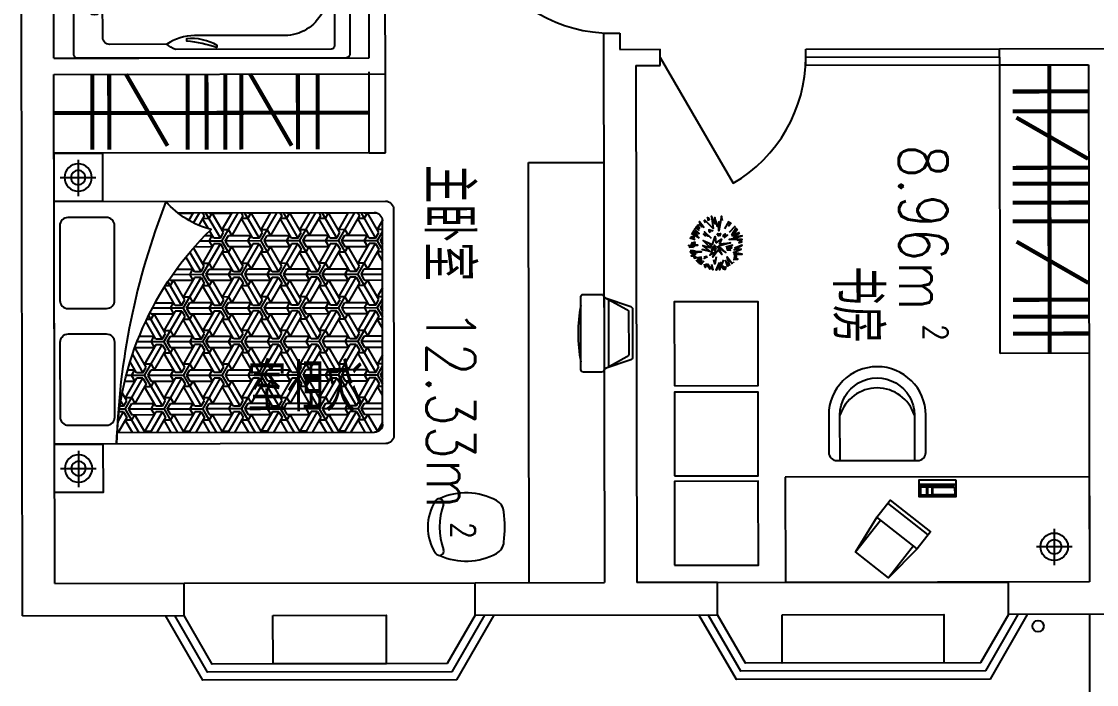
# Model space of a CAD drawing. Header units: millimetres. Extents: x 950 to 32641, y 607 to 32298.
# Drawn here: x 981 to 7630, y 7003 to 11106 of the extents above; entities that cross this region are included whole.
import ezdxf
from ezdxf.enums import TextEntityAlignment as Align

# ---------------------------------------------------------------- set-up
doc = ezdxf.new("R2010")
doc.units = ezdxf.units.MM
for name, color, linetype in [('3', 7, 'Continuous'), ('4', 7, 'Continuous'), ('B', 33, 'Continuous'), ('DIM', 3, 'Continuous'), ('FURN', 1, 'Continuous'), ('PD', 40, 'Continuous'), ('PJ', 8, 'Continuous'), ('PUB_TEXT', 7, 'Continuous'), ('PUB_WINDW', 7, 'Continuous'), ('WALL', 255, 'Continuous'), ('WENZI', 41, 'Continuous'), ('WINDOW', 2, 'Continuous')]:
    doc.layers.add(name, color=color, linetype=linetype)
doc.styles.add('_HZTXT0', font='txt.shx', dxfattribs={"width": 0.7, "bigfont": 'hztxt.shx'})
doc.styles.add('DIM_FONT', font='SIMPLEX', dxfattribs={"width": 0.8})
doc.styles.add('SIMPLEX', font='SIMPLEX.SHX')
doc.styles.get("Standard").update_dxf_attribs({"font": 'arial.ttf'})

# ---------------------------------------------------------------- blocks, each defined once
blk = doc.blocks.new('_DBLK')
blk.add_line((-0.5, 0), (0, -0.866))
blk.add_arc((-0.5, 0), 1, 300, 0)
at = {"style": 'SIMPLEX', "flags": 9}
blk.add_attdef('A', text='', height=1, dxfattribs=at).set_placement((0, 1.5), align=Align.MIDDLE)
blk = doc.blocks.new('_E8YBF')
at = {"layer": 'PJ'}
for p, q in [((87.7, 260.7), (87.7, 380.1)), ((129.6, 260.7), (129.6, 380.1)), ((222, 340.2), (129.6, 350.8)), ((222.6, 345.1), (130.2, 355.7)), ((285.1, 380.7), (285.1, 268)), ((222, 300.6), (129.6, 290)), ((222.6, 295.6), (130.2, 285.1)), ((337.5, 322), (236.1, 322))]:
    blk.add_line(p, q, dxfattribs=at)
for points in [[(18, 658.8), (1425.9, 658.8, -0.414214), (1444, 640.8), (1444, 0, -0.414214), (1425.9, -18.1), (18, -18.1, -0.414214), (0, 0), (0, 640.8, -0.414214)], [(750.6, 603.2), (751.1, 593.7, -0.162374), (590.6, 557.9), (590.1, 568.5, 0.062737)], [(750.6, 37.6), (751.1, 47.1, 0.162374), (590.6, 82.9), (590.1, 72.2, -0.062737)]]:
    blk.add_lwpolyline(points, format="xyb", close=True, dxfattribs=at)
for points in [[(151.2, 353.3), (151.2, 550.5, -0.414214), (187.3, 586.6), (487.4, 586.6, 0.151369), (632.1, 541.5)], [(487.4, 586.6, -0.082476), (532, 613.7), (1346.6, 613.7, -0.414214), (1364.6, 595.6), (1364.6, 45.1, -0.414214), (1346.6, 27.1), (532, 27.1, -0.082476), (487.4, 54.1)], [(632.1, 541.5), (1089.1, 541.5, -1.063902), (1089.1, 99.3), (632.1, 99.3, 0.151369), (487.4, 54.1), (187.3, 54.1, -0.414214), (151.2, 90.2), (151.2, 287.5, -0.434788)]]:
    blk.add_lwpolyline(points, format="xyb", dxfattribs=at)
for centre, radius in [((108.6, 401.9), 30.3), ((108.6, 401.9), 23.5), ((285.1, 322), 29.8), ((108.6, 238.9), 30.3), ((108.6, 238.9), 23.5)]:
    blk.add_circle(centre, radius, dxfattribs=at)
for radius in [24.8, 19.9]:
    blk.add_arc((222, 320.4), radius, 270, 90, dxfattribs=at)
at = {"style": 'DIM_FONT', "width": 0.8, "flags": 9}
for tag in ['YSIZE', 'XSIZE']:
    blk.add_attdef(tag, (0, 0), '', height=0.5, dxfattribs=at)
blk = doc.blocks.new('_E2LWI')
at = {"layer": '3', "xscale": 1.10783, "yscale": 1.10783, "zscale": 1.10783}
blk.add_blockref('_E8YBF', (-1579.7, 20), dxfattribs=at)
at = {"style": 'DIM_FONT', "width": 0.8, "flags": 9}
for tag in ['YSIZE', 'XSIZE']:
    blk.add_attdef(tag, (0, 0), '', height=0.5, dxfattribs=at)
blk = doc.blocks.new('_E1HOJ')
at = {"layer": 'DIM', "xscale": 1.06667, "yscale": 1.06667, "zscale": 1.06667}
blk.add_blockref('_E2LWI', (1663.7, -799.9), dxfattribs=at)
at = {"style": 'DIM_FONT', "width": 0.8, "flags": 9}
for tag in ['YSIZE', 'XSIZE']:
    blk.add_attdef(tag, (0, 0), '', height=0.5, dxfattribs=at)
blk = doc.blocks.new('LAP')
at = {"layer": 'FURN'}
for p, q in [((149, 41), (149, 266)), ((38, 151), (258, 151))]:
    blk.add_line(p, q, dxfattribs=at)
blk.add_lwpolyline([(0, 300), (0, 0), (300, 0), (300, 300)], close=True, dxfattribs=at)
for radius in [85, 45]:
    blk.add_circle((149, 151), radius, dxfattribs=at)
blk = doc.blocks.new('D1')
at = {"layer": 'FURN'}
for p, q in [((387.5, 1430), (1980, 1430)), ((448, 1336.4), (394, 1430)), ((482, 1430), (438, 1353.7)), ((438, 1284.5), (522, 1430)), ((562, 1430), (498, 1319.1)), ((628, 1301.8), (558, 1423)), ((598, 1423), (558, 1423)), ((594, 1430), (668, 1301.8)), ((598, 1423), (602, 1430)), ((688, 1336.4), (634, 1430)), ((722, 1430), (678, 1353.7)), ((678, 1284.5), (762, 1430)), ((802, 1430), (738, 1319.1)), ((868, 1301.8), (798, 1423)), ((838, 1423), (798, 1423)), ((834, 1430), (908, 1301.8)), ((838, 1423), (842, 1430)), ((928, 1336.4), (874, 1430)), ((962, 1430), (918, 1353.7)), ((918, 1284.5), (1002, 1430)), ((1042, 1430), (978, 1319.1)), ((1108, 1301.8), (1038, 1423)), ((1078, 1423), (1038, 1423)), ((1074, 1430), (1148, 1301.8)), ((1078, 1423), (1082, 1430)), ((1168, 1336.4), (1114, 1430)), ((1202, 1430), (1158, 1353.7)), ((1158, 1284.5), (1242, 1430)), ((1282, 1430), (1218, 1319.1)), ((1348, 1301.8), (1278, 1423)), ((1318, 1423), (1278, 1423)), ((1314, 1430), (1388, 1301.8)), ((1318, 1423), (1322, 1430)), ((1408, 1336.4), (1354, 1430)), ((1442, 1430), (1398, 1353.7)), ((1398, 1284.5), (1482, 1430)), ((1522, 1430), (1458, 1319.1)), ((1588, 1301.8), (1518, 1423)), ((1558, 1423), (1518, 1423)), ((1554, 1430), (1628, 1301.8)), ((1558, 1423), (1562, 1430)), ((1648, 1336.4), (1594, 1430)), ((1682, 1430), (1638, 1353.7)), ((1638, 1284.5), (1722, 1430)), ((1762, 1430), (1698, 1319.1)), ((1828, 1301.8), (1758, 1423)), ((1798, 1423), (1758, 1423)), ((1794, 1430), (1868, 1301.8)), ((1798, 1423), (1802, 1430)), ((1888, 1336.4), (1834, 1430)), ((1922, 1430), (1878, 1353.7)), ((1878, 1284.5), (1962, 1430)), ((1999.7, 1426), (1938, 1319.1)), ((2030, 1367.6), (1998, 1423)), ((2005.5, 1423), (1998, 1423)), ((393.4, 1361.7), (428, 1301.8)), ((428, 1301.8), (448, 1336.4)), ((478, 1353.7), (438, 1353.7)), ((478, 1353.7), (498, 1319.1)), ((668, 1301.8), (688, 1336.4)), ((718, 1353.7), (678, 1353.7)), ((718, 1353.7), (738, 1319.1)), ((908, 1301.8), (928, 1336.4)), ((958, 1353.7), (918, 1353.7)), ((958, 1353.7), (978, 1319.1)), ((1148, 1301.8), (1168, 1336.4)), ((1198, 1353.7), (1158, 1353.7)), ((1198, 1353.7), (1218, 1319.1)), ((1388, 1301.8), (1408, 1336.4)), ((1438, 1353.7), (1398, 1353.7)), ((1438, 1353.7), (1458, 1319.1)), ((1628, 1301.8), (1648, 1336.4)), ((1678, 1353.7), (1638, 1353.7)), ((1678, 1353.7), (1698, 1319.1)), ((1868, 1301.8), (1888, 1336.4)), ((1918, 1353.7), (1878, 1353.7)), ((1918, 1353.7), (1938, 1319.1)), ((2030, 1380), (2030, 120)), ((428, 1301.8), (400.6, 1301.8)), ((438, 1284.5), (403, 1284.5)), ((428, 1267.1), (405.6, 1267.1)), ((410.5, 1236.9), (428, 1267.1)), ((428, 1267.1), (448, 1232.5)), ((438, 1284.5), (548, 1093.9)), ((458, 1284.5), (478, 1319.1)), ((458, 1284.5), (478, 1249.8)), ((678, 1284.5), (458, 1284.5)), ((478, 1319.1), (618, 1319.1)), ((628, 1267.1), (558, 1145.9)), ((558, 1076.6), (668, 1267.1)), ((598, 1284.5), (618, 1319.1)), ((598, 1284.5), (618, 1249.8)), ((668, 1301.8), (628, 1301.8)), ((668, 1267.1), (628, 1267.1)), ((668, 1267.1), (688, 1232.5)), ((678, 1284.5), (788, 1093.9)), ((698, 1284.5), (718, 1319.1)), ((698, 1284.5), (718, 1249.8)), ((918, 1284.5), (698, 1284.5)), ((718, 1319.1), (858, 1319.1)), ((868, 1267.1), (798, 1145.9)), ((798, 1076.6), (908, 1267.1)), ((838, 1284.5), (858, 1319.1)), ((838, 1284.5), (858, 1249.8)), ((908, 1301.8), (868, 1301.8)), ((908, 1267.1), (868, 1267.1)), ((908, 1267.1), (928, 1232.5)), ((918, 1284.5), (1028, 1093.9)), ((938, 1284.5), (958, 1319.1)), ((938, 1284.5), (958, 1249.8)), ((1158, 1284.5), (938, 1284.5)), ((958, 1319.1), (1098, 1319.1)), ((1108, 1267.1), (1038, 1145.9)), ((1038, 1076.6), (1148, 1267.1)), ((1078, 1284.5), (1098, 1319.1)), ((1078, 1284.5), (1098, 1249.8)), ((1148, 1301.8), (1108, 1301.8)), ((1148, 1267.1), (1108, 1267.1)), ((1148, 1267.1), (1168, 1232.5)), ((1158, 1284.5), (1268, 1093.9)), ((1178, 1284.5), (1198, 1319.1)), ((1178, 1284.5), (1198, 1249.8)), ((1398, 1284.5), (1178, 1284.5)), ((1198, 1319.1), (1338, 1319.1)), ((1348, 1267.1), (1278, 1145.9)), ((1278, 1076.6), (1388, 1267.1)), ((1318, 1284.5), (1338, 1319.1)), ((1318, 1284.5), (1338, 1249.8)), ((1388, 1301.8), (1348, 1301.8)), ((1388, 1267.1), (1348, 1267.1)), ((1388, 1267.1), (1408, 1232.5)), ((1398, 1284.5), (1508, 1093.9)), ((1418, 1284.5), (1438, 1319.1)), ((1418, 1284.5), (1438, 1249.8)), ((1638, 1284.5), (1418, 1284.5)), ((1438, 1319.1), (1578, 1319.1)), ((1588, 1267.1), (1518, 1145.9)), ((1518, 1076.6), (1628, 1267.1)), ((1558, 1284.5), (1578, 1319.1)), ((1558, 1284.5), (1578, 1249.8)), ((1628, 1301.8), (1588, 1301.8)), ((1628, 1267.1), (1588, 1267.1)), ((1628, 1267.1), (1648, 1232.5)), ((1638, 1284.5), (1748, 1093.9)), ((1658, 1284.5), (1678, 1319.1)), ((1658, 1284.5), (1678, 1249.8)), ((1878, 1284.5), (1658, 1284.5)), ((1678, 1319.1), (1818, 1319.1)), ((1828, 1267.1), (1758, 1145.9)), ((1758, 1076.6), (1868, 1267.1)), ((1798, 1284.5), (1818, 1319.1)), ((1798, 1284.5), (1818, 1249.8)), ((1868, 1301.8), (1828, 1301.8)), ((1868, 1267.1), (1828, 1267.1)), ((1868, 1267.1), (1888, 1232.5)), ((1878, 1284.5), (1988, 1093.9)), ((1898, 1284.5), (1918, 1319.1)), ((1898, 1284.5), (1918, 1249.8)), ((2030, 1284.5), (1898, 1284.5)), ((1918, 1319.1), (2030, 1319.1)), ((448, 1232.5), (420.2, 1184.4)), ((508, 1093.9), (438, 1215.2)), ((478, 1215.2), (438, 1215.2)), ((478, 1249.8), (618, 1249.8)), ((478, 1215.2), (498, 1249.8)), ((568, 1128.6), (498, 1249.8)), ((688, 1232.5), (618, 1111.3)), ((748, 1093.9), (678, 1215.2)), ((718, 1215.2), (678, 1215.2)), ((718, 1249.8), (858, 1249.8)), ((718, 1215.2), (738, 1249.8)), ((808, 1128.6), (738, 1249.8)), ((928, 1232.5), (858, 1111.3)), ((988, 1093.9), (918, 1215.2)), ((958, 1215.2), (918, 1215.2)), ((958, 1249.8), (1098, 1249.8)), ((958, 1215.2), (978, 1249.8)), ((1048, 1128.6), (978, 1249.8)), ((1168, 1232.5), (1098, 1111.3)), ((1228, 1093.9), (1158, 1215.2)), ((1198, 1215.2), (1158, 1215.2)), ((1198, 1249.8), (1338, 1249.8)), ((1198, 1215.2), (1218, 1249.8)), ((1288, 1128.6), (1218, 1249.8)), ((1408, 1232.5), (1338, 1111.3)), ((1468, 1093.9), (1398, 1215.2)), ((1438, 1215.2), (1398, 1215.2)), ((1438, 1249.8), (1578, 1249.8)), ((1438, 1215.2), (1458, 1249.8)), ((1528, 1128.6), (1458, 1249.8)), ((1648, 1232.5), (1578, 1111.3)), ((1708, 1093.9), (1638, 1215.2)), ((1678, 1215.2), (1638, 1215.2)), ((1678, 1249.8), (1818, 1249.8)), ((1678, 1215.2), (1698, 1249.8)), ((1768, 1128.6), (1698, 1249.8)), ((1888, 1232.5), (1818, 1111.3)), ((1948, 1093.9), (1878, 1215.2)), ((1918, 1215.2), (1878, 1215.2)), ((1918, 1249.8), (2030, 1249.8)), ((1918, 1215.2), (1938, 1249.8)), ((2008, 1128.6), (1938, 1249.8)), ((2030, 1201.3), (1998, 1145.9)), ((598, 1145.9), (558, 1145.9)), ((598, 1145.9), (618, 1111.3)), ((838, 1145.9), (798, 1145.9)), ((838, 1145.9), (858, 1111.3)), ((1078, 1145.9), (1038, 1145.9)), ((1078, 1145.9), (1098, 1111.3)), ((1318, 1145.9), (1278, 1145.9)), ((1318, 1145.9), (1338, 1111.3)), ((1558, 1145.9), (1518, 1145.9)), ((1558, 1145.9), (1578, 1111.3)), ((1798, 1145.9), (1758, 1145.9)), ((1798, 1145.9), (1818, 1111.3)), ((2030, 1145.9), (1998, 1145.9)), ((1998, 1076.6), (2030, 1132)), ((436.3, 1111.3), (498, 1111.3)), ((558, 1076.6), (444.9, 1076.6)), ((478, 1076.6), (498, 1111.3)), ((478, 1076.6), (498, 1042)), ((548, 1093.9), (508, 1093.9)), ((548, 1093.9), (568, 1128.6)), ((558, 1076.6), (668, 886.1)), ((578, 1076.6), (598, 1111.3)), ((578, 1076.6), (598, 1042)), ((798, 1076.6), (578, 1076.6)), ((598, 1111.3), (738, 1111.3)), ((718, 1076.6), (738, 1111.3)), ((718, 1076.6), (738, 1042)), ((788, 1093.9), (748, 1093.9)), ((788, 1093.9), (808, 1128.6)), ((798, 1076.6), (908, 886.1)), ((818, 1076.6), (838, 1111.3)), ((818, 1076.6), (838, 1042)), ((1038, 1076.6), (818, 1076.6)), ((838, 1111.3), (978, 1111.3)), ((958, 1076.6), (978, 1111.3)), ((958, 1076.6), (978, 1042)), ((1028, 1093.9), (988, 1093.9)), ((1028, 1093.9), (1048, 1128.6)), ((1038, 1076.6), (1148, 886.1)), ((1058, 1076.6), (1078, 1111.3)), ((1058, 1076.6), (1078, 1042)), ((1278, 1076.6), (1058, 1076.6)), ((1078, 1111.3), (1218, 1111.3)), ((1198, 1076.6), (1218, 1111.3)), ((1198, 1076.6), (1218, 1042)), ((1268, 1093.9), (1228, 1093.9)), ((1268, 1093.9), (1288, 1128.6)), ((1278, 1076.6), (1388, 886.1)), ((1298, 1076.6), (1318, 1111.3)), ((1298, 1076.6), (1318, 1042)), ((1518, 1076.6), (1298, 1076.6)), ((1318, 1111.3), (1458, 1111.3)), ((1438, 1076.6), (1458, 1111.3)), ((1438, 1076.6), (1458, 1042)), ((1508, 1093.9), (1468, 1093.9)), ((1508, 1093.9), (1528, 1128.6)), ((1518, 1076.6), (1628, 886.1)), ((1538, 1076.6), (1558, 1111.3)), ((1538, 1076.6), (1558, 1042)), ((1758, 1076.6), (1538, 1076.6)), ((1558, 1111.3), (1698, 1111.3)), ((1678, 1076.6), (1698, 1111.3)), ((1678, 1076.6), (1698, 1042)), ((1748, 1093.9), (1708, 1093.9)), ((1748, 1093.9), (1768, 1128.6)), ((1758, 1076.6), (1868, 886.1)), ((1778, 1076.6), (1798, 1111.3)), ((1778, 1076.6), (1798, 1042)), ((1998, 1076.6), (1778, 1076.6)), ((1798, 1111.3), (1938, 1111.3)), ((1918, 1076.6), (1938, 1111.3)), ((1918, 1076.6), (1938, 1042)), ((1988, 1093.9), (1948, 1093.9)), ((1988, 1093.9), (2008, 1128.6)), ((1998, 1076.6), (2030, 1021.2)), ((2018, 1076.6), (2030, 1097.4)), ((2018, 1076.6), (2030, 1055.8)), ((2030, 1076.6), (2018, 1076.6)), ((454.3, 1042), (498, 1042)), ((508, 1059.3), (469, 991.8)), ((483.3, 947.3), (548, 1059.3)), ((568, 1024.7), (498.4, 904.1)), ((548, 1059.3), (508, 1059.3)), ((548, 1059.3), (568, 1024.7)), ((628, 886.1), (558, 1007.3)), ((598, 1007.3), (558, 1007.3)), ((598, 1042), (738, 1042)), ((598, 1007.3), (618, 1042)), ((688, 920.7), (618, 1042)), ((748, 1059.3), (678, 938.1)), ((678, 868.8), (788, 1059.3)), ((808, 1024.7), (738, 903.4)), ((788, 1059.3), (748, 1059.3)), ((788, 1059.3), (808, 1024.7)), ((868, 886.1), (798, 1007.3)), ((838, 1007.3), (798, 1007.3)), ((838, 1042), (978, 1042)), ((838, 1007.3), (858, 1042)), ((928, 920.7), (858, 1042)), ((988, 1059.3), (918, 938.1)), ((918, 868.8), (1028, 1059.3)), ((1048, 1024.7), (978, 903.4)), ((1028, 1059.3), (988, 1059.3)), ((1028, 1059.3), (1048, 1024.7)), ((1108, 886.1), (1038, 1007.3)), ((1078, 1007.3), (1038, 1007.3)), ((1078, 1042), (1218, 1042)), ((1078, 1007.3), (1098, 1042)), ((1168, 920.7), (1098, 1042)), ((1228, 1059.3), (1158, 938.1)), ((1158, 868.8), (1268, 1059.3)), ((1288, 1024.7), (1218, 903.4)), ((1268, 1059.3), (1228, 1059.3)), ((1268, 1059.3), (1288, 1024.7)), ((1348, 886.1), (1278, 1007.3)), ((1318, 1007.3), (1278, 1007.3)), ((1318, 1042), (1458, 1042)), ((1318, 1007.3), (1338, 1042)), ((1408, 920.7), (1338, 1042)), ((1468, 1059.3), (1398, 938.1)), ((1398, 868.8), (1508, 1059.3)), ((1528, 1024.7), (1458, 903.4)), ((1508, 1059.3), (1468, 1059.3)), ((1508, 1059.3), (1528, 1024.7)), ((1588, 886.1), (1518, 1007.3)), ((1558, 1007.3), (1518, 1007.3)), ((1558, 1042), (1698, 1042)), ((1558, 1007.3), (1578, 1042)), ((1648, 920.7), (1578, 1042)), ((1708, 1059.3), (1638, 938.1)), ((1638, 868.8), (1748, 1059.3)), ((1768, 1024.7), (1698, 903.4)), ((1748, 1059.3), (1708, 1059.3)), ((1748, 1059.3), (1768, 1024.7)), ((1828, 886.1), (1758, 1007.3)), ((1798, 1007.3), (1758, 1007.3)), ((1798, 1042), (1938, 1042)), ((1798, 1007.3), (1818, 1042)), ((1888, 920.7), (1818, 1042)), ((1948, 1059.3), (1878, 938.1)), ((1878, 868.8), (1988, 1059.3)), ((2008, 1024.7), (1938, 903.4)), ((1988, 1059.3), (1948, 1059.3)), ((1988, 1059.3), (2008, 1024.7)), ((2030, 951.9), (1998, 1007.3)), ((2030, 1007.3), (1998, 1007.3)), ((718, 938.1), (678, 938.1)), ((718, 938.1), (738, 903.4)), ((958, 938.1), (918, 938.1)), ((958, 938.1), (978, 903.4)), ((1198, 938.1), (1158, 938.1)), ((1198, 938.1), (1218, 903.4)), ((1438, 938.1), (1398, 938.1)), ((1438, 938.1), (1458, 903.4)), ((1678, 938.1), (1638, 938.1)), ((1678, 938.1), (1698, 903.4)), ((1918, 938.1), (1878, 938.1)), ((1918, 938.1), (1938, 903.4)), ((498.6, 903.4), (618, 903.4)), ((678, 868.8), (511.5, 868.8)), ((598, 868.8), (618, 903.4)), ((598, 868.8), (618, 834.1)), ((668, 886.1), (628, 886.1)), ((668, 886.1), (688, 920.7)), ((678, 868.8), (788, 678.2)), ((698, 868.8), (718, 903.4)), ((698, 868.8), (718, 834.1)), ((918, 868.8), (698, 868.8)), ((718, 903.4), (858, 903.4)), ((838, 868.8), (858, 903.4)), ((838, 868.8), (858, 834.1)), ((908, 886.1), (868, 886.1)), ((908, 886.1), (928, 920.7)), ((918, 868.8), (1028, 678.2)), ((938, 868.8), (958, 903.4)), ((938, 868.8), (958, 834.1)), ((1158, 868.8), (938, 868.8)), ((958, 903.4), (1098, 903.4)), ((1078, 868.8), (1098, 903.4)), ((1078, 868.8), (1098, 834.1)), ((1148, 886.1), (1108, 886.1)), ((1148, 886.1), (1168, 920.7)), ((1158, 868.8), (1268, 678.2)), ((1178, 868.8), (1198, 903.4)), ((1178, 868.8), (1198, 834.1)), ((1398, 868.8), (1178, 868.8)), ((1198, 903.4), (1338, 903.4)), ((1318, 868.8), (1338, 903.4)), ((1318, 868.8), (1338, 834.1)), ((1388, 886.1), (1348, 886.1)), ((1388, 886.1), (1408, 920.7)), ((1398, 868.8), (1508, 678.2)), ((1418, 868.8), (1438, 903.4)), ((1418, 868.8), (1438, 834.1)), ((1638, 868.8), (1418, 868.8)), ((1438, 903.4), (1578, 903.4)), ((1558, 868.8), (1578, 903.4)), ((1558, 868.8), (1578, 834.1)), ((1628, 886.1), (1588, 886.1)), ((1628, 886.1), (1648, 920.7)), ((1638, 868.8), (1748, 678.2)), ((1658, 868.8), (1678, 903.4)), ((1658, 868.8), (1678, 834.1)), ((1878, 868.8), (1658, 868.8)), ((1678, 903.4), (1818, 903.4)), ((1798, 868.8), (1818, 903.4)), ((1798, 868.8), (1818, 834.1)), ((1868, 886.1), (1828, 886.1)), ((1868, 886.1), (1888, 920.7)), ((1878, 868.8), (1988, 678.2)), ((1898, 868.8), (1918, 903.4)), ((1898, 868.8), (1918, 834.1)), ((2030, 868.8), (1898, 868.8)), ((1918, 903.4), (2030, 903.4)), ((525.2, 834.1), (618, 834.1)), ((628, 851.5), (565.2, 742.6)), ((583.3, 704.8), (668, 851.5)), ((688, 816.8), (618, 695.6)), ((668, 851.5), (628, 851.5)), ((668, 851.5), (688, 816.8)), ((748, 678.2), (678, 799.5)), ((718, 799.5), (678, 799.5)), ((718, 834.1), (858, 834.1)), ((718, 799.5), (738, 834.1)), ((808, 712.9), (738, 834.1)), ((868, 851.5), (798, 730.2)), ((798, 660.9), (908, 851.5)), ((928, 816.8), (858, 695.6)), ((908, 851.5), (868, 851.5)), ((908, 851.5), (928, 816.8)), ((988, 678.2), (918, 799.5)), ((958, 799.5), (918, 799.5)), ((958, 834.1), (1098, 834.1)), ((958, 799.5), (978, 834.1)), ((1048, 712.9), (978, 834.1)), ((1108, 851.5), (1038, 730.2)), ((1038, 660.9), (1148, 851.5)), ((1168, 816.8), (1098, 695.6)), ((1148, 851.5), (1108, 851.5)), ((1148, 851.5), (1168, 816.8)), ((1228, 678.2), (1158, 799.5)), ((1198, 799.5), (1158, 799.5)), ((1198, 834.1), (1338, 834.1)), ((1198, 799.5), (1218, 834.1)), ((1288, 712.9), (1218, 834.1)), ((1348, 851.5), (1278, 730.2)), ((1278, 660.9), (1388, 851.5)), ((1408, 816.8), (1338, 695.6)), ((1388, 851.5), (1348, 851.5)), ((1388, 851.5), (1408, 816.8)), ((1468, 678.2), (1398, 799.5)), ((1438, 799.5), (1398, 799.5)), ((1438, 834.1), (1578, 834.1)), ((1438, 799.5), (1458, 834.1)), ((1528, 712.9), (1458, 834.1)), ((1588, 851.5), (1518, 730.2)), ((1518, 660.9), (1628, 851.5)), ((1648, 816.8), (1578, 695.6)), ((1628, 851.5), (1588, 851.5)), ((1628, 851.5), (1648, 816.8)), ((1708, 678.2), (1638, 799.5)), ((1678, 799.5), (1638, 799.5)), ((1678, 834.1), (1818, 834.1)), ((1678, 799.5), (1698, 834.1)), ((1768, 712.9), (1698, 834.1)), ((1828, 851.5), (1758, 730.2)), ((1758, 660.9), (1868, 851.5)), ((1888, 816.8), (1818, 695.6)), ((1868, 851.5), (1828, 851.5)), ((1868, 851.5), (1888, 816.8)), ((1948, 678.2), (1878, 799.5)), ((1918, 799.5), (1878, 799.5)), ((1918, 834.1), (2030, 834.1)), ((1918, 799.5), (1938, 834.1)), ((2008, 712.9), (1938, 834.1)), ((2030, 785.6), (1998, 730.2)), ((598, 730.2), (571, 730.2)), ((592.6, 686.2), (598, 695.6)), ((598, 730.2), (618, 695.6)), ((598, 695.6), (738, 695.6)), ((718, 660.9), (738, 695.6)), ((788, 678.2), (748, 678.2)), ((788, 678.2), (808, 712.9)), ((838, 730.2), (798, 730.2)), ((818, 660.9), (838, 695.6)), ((838, 730.2), (858, 695.6)), ((838, 695.6), (978, 695.6)), ((958, 660.9), (978, 695.6)), ((1028, 678.2), (988, 678.2)), ((1028, 678.2), (1048, 712.9)), ((1078, 730.2), (1038, 730.2)), ((1058, 660.9), (1078, 695.6)), ((1078, 730.2), (1098, 695.6)), ((1078, 695.6), (1218, 695.6)), ((1198, 660.9), (1218, 695.6)), ((1268, 678.2), (1228, 678.2)), ((1268, 678.2), (1288, 712.9)), ((1318, 730.2), (1278, 730.2)), ((1298, 660.9), (1318, 695.6)), ((1318, 730.2), (1338, 695.6)), ((1318, 695.6), (1458, 695.6)), ((1438, 660.9), (1458, 695.6)), ((1508, 678.2), (1468, 678.2)), ((1508, 678.2), (1528, 712.9)), ((1558, 730.2), (1518, 730.2)), ((1538, 660.9), (1558, 695.6)), ((1558, 730.2), (1578, 695.6)), ((1558, 695.6), (1698, 695.6)), ((1678, 660.9), (1698, 695.6)), ((1748, 678.2), (1708, 678.2)), ((1748, 678.2), (1768, 712.9)), ((1798, 730.2), (1758, 730.2)), ((1778, 660.9), (1798, 695.6)), ((1798, 730.2), (1818, 695.6)), ((1798, 695.6), (1938, 695.6)), ((1918, 660.9), (1938, 695.6)), ((1988, 678.2), (1948, 678.2)), ((1988, 678.2), (2008, 712.9)), ((2030, 730.2), (1998, 730.2)), ((1998, 660.9), (2030, 716.4)), ((2018, 660.9), (2030, 681.7)), ((798, 660.9), (605.7, 660.9)), ((624.4, 626.3), (738, 626.3)), ((748, 643.6), (681.9, 529.1)), ((703, 496.4), (788, 643.6)), ((718, 660.9), (738, 626.3)), ((808, 609), (738, 487.7)), ((788, 643.6), (748, 643.6)), ((788, 643.6), (808, 609)), ((798, 660.9), (908, 470.4)), ((818, 660.9), (838, 626.3)), ((1038, 660.9), (818, 660.9)), ((838, 626.3), (978, 626.3)), ((838, 591.6), (858, 626.3)), ((928, 505), (858, 626.3)), ((988, 643.6), (918, 522.4)), ((918, 453.1), (1028, 643.6)), ((958, 660.9), (978, 626.3)), ((1048, 609), (978, 487.7)), ((1028, 643.6), (988, 643.6)), ((1028, 643.6), (1048, 609)), ((1038, 660.9), (1148, 470.4)), ((1058, 660.9), (1078, 626.3)), ((1278, 660.9), (1058, 660.9)), ((1078, 626.3), (1218, 626.3)), ((1078, 591.6), (1098, 626.3)), ((1168, 505), (1098, 626.3)), ((1228, 643.6), (1158, 522.4)), ((1158, 453.1), (1268, 643.6)), ((1198, 660.9), (1218, 626.3)), ((1288, 609), (1218, 487.7)), ((1268, 643.6), (1228, 643.6)), ((1268, 643.6), (1288, 609)), ((1278, 660.9), (1388, 470.4)), ((1298, 660.9), (1318, 626.3)), ((1518, 660.9), (1298, 660.9)), ((1318, 626.3), (1458, 626.3)), ((1318, 591.6), (1338, 626.3)), ((1408, 505), (1338, 626.3)), ((1468, 643.6), (1398, 522.4)), ((1398, 453.1), (1508, 643.6)), ((1438, 660.9), (1458, 626.3)), ((1528, 609), (1458, 487.7)), ((1508, 643.6), (1468, 643.6)), ((1508, 643.6), (1528, 609)), ((1518, 660.9), (1628, 470.4)), ((1538, 660.9), (1558, 626.3)), ((1758, 660.9), (1538, 660.9)), ((1558, 626.3), (1698, 626.3)), ((1558, 591.6), (1578, 626.3)), ((1648, 505), (1578, 626.3)), ((1708, 643.6), (1638, 522.4)), ((1638, 453.1), (1748, 643.6)), ((1678, 660.9), (1698, 626.3)), ((1768, 609), (1698, 487.7)), ((1748, 643.6), (1708, 643.6)), ((1748, 643.6), (1768, 609)), ((1758, 660.9), (1868, 470.4)), ((1778, 660.9), (1798, 626.3)), ((1998, 660.9), (1778, 660.9)), ((1798, 626.3), (1938, 626.3)), ((1798, 591.6), (1818, 626.3)), ((1888, 505), (1818, 626.3)), ((1948, 643.6), (1878, 522.4)), ((1878, 453.1), (1988, 643.6)), ((1918, 660.9), (1938, 626.3)), ((2008, 609), (1938, 487.7)), ((1988, 643.6), (1948, 643.6)), ((1988, 643.6), (2008, 609)), ((1998, 660.9), (2030, 605.5)), ((2018, 660.9), (2030, 640.1)), ((2030, 660.9), (2018, 660.9)), ((868, 470.4), (798, 591.6)), ((838, 591.6), (798, 591.6)), ((1108, 470.4), (1038, 591.6)), ((1078, 591.6), (1038, 591.6)), ((1348, 470.4), (1278, 591.6)), ((1318, 591.6), (1278, 591.6)), ((1588, 470.4), (1518, 591.6)), ((1558, 591.6), (1518, 591.6)), ((1828, 470.4), (1758, 591.6)), ((1798, 591.6), (1758, 591.6)), ((2030, 536.2), (1998, 591.6)), ((2030, 591.6), (1998, 591.6)), ((718, 522.4), (686.1, 522.4)), ((713.7, 480.3), (718, 487.7)), ((718, 522.4), (738, 487.7)), ((718, 487.7), (858, 487.7)), ((838, 453.1), (858, 487.7)), ((908, 470.4), (868, 470.4)), ((908, 470.4), (928, 505)), ((958, 522.4), (918, 522.4)), ((938, 453.1), (958, 487.7)), ((958, 522.4), (978, 487.7)), ((958, 487.7), (1098, 487.7)), ((1078, 453.1), (1098, 487.7)), ((1148, 470.4), (1108, 470.4)), ((1148, 470.4), (1168, 505)), ((1198, 522.4), (1158, 522.4)), ((1178, 453.1), (1198, 487.7)), ((1198, 522.4), (1218, 487.7)), ((1198, 487.7), (1338, 487.7)), ((1318, 453.1), (1338, 487.7)), ((1388, 470.4), (1348, 470.4)), ((1388, 470.4), (1408, 505)), ((1438, 522.4), (1398, 522.4)), ((1418, 453.1), (1438, 487.7)), ((1438, 522.4), (1458, 487.7)), ((1438, 487.7), (1578, 487.7)), ((1558, 453.1), (1578, 487.7)), ((1628, 470.4), (1588, 470.4)), ((1628, 470.4), (1648, 505)), ((1678, 522.4), (1638, 522.4)), ((1658, 453.1), (1678, 487.7)), ((1678, 522.4), (1698, 487.7)), ((1678, 487.7), (1818, 487.7)), ((1798, 453.1), (1818, 487.7)), ((1868, 470.4), (1828, 470.4)), ((1868, 470.4), (1888, 505)), ((1918, 522.4), (1878, 522.4)), ((1898, 453.1), (1918, 487.7)), ((1918, 522.4), (1938, 487.7)), ((1918, 487.7), (2030, 487.7)), ((918, 453.1), (732.4, 453.1)), ((757.2, 418.4), (858, 418.4)), ((868, 435.8), (814.8, 343.7)), ((838, 453.1), (858, 418.4)), ((838.4, 315.2), (908, 435.8)), ((928, 401.1), (862.3, 287.3)), ((908, 435.8), (868, 435.8)), ((908, 435.8), (928, 401.1)), ((918, 453.1), (1028, 262.6)), ((938, 453.1), (958, 418.4)), ((1158, 453.1), (938, 453.1)), ((958, 418.4), (1098, 418.4)), ((958, 383.8), (978, 418.4)), ((1048, 297.2), (978, 418.4)), ((1108, 435.8), (1038, 314.5)), ((1038, 245.2), (1148, 435.8)), ((1078, 453.1), (1098, 418.4)), ((1168, 401.1), (1098, 279.9)), ((1148, 435.8), (1108, 435.8)), ((1148, 435.8), (1168, 401.1)), ((1158, 453.1), (1268, 262.6)), ((1178, 453.1), (1198, 418.4)), ((1398, 453.1), (1178, 453.1)), ((1198, 418.4), (1338, 418.4)), ((1198, 383.8), (1218, 418.4)), ((1288, 297.2), (1218, 418.4)), ((1348, 435.8), (1278, 314.5)), ((1278, 245.2), (1388, 435.8)), ((1318, 453.1), (1338, 418.4)), ((1408, 401.1), (1338, 279.9)), ((1388, 435.8), (1348, 435.8)), ((1388, 435.8), (1408, 401.1)), ((1398, 453.1), (1508, 262.6)), ((1418, 453.1), (1438, 418.4)), ((1638, 453.1), (1418, 453.1)), ((1438, 418.4), (1578, 418.4)), ((1438, 383.8), (1458, 418.4)), ((1528, 297.2), (1458, 418.4)), ((1588, 435.8), (1518, 314.5)), ((1518, 245.2), (1628, 435.8)), ((1558, 453.1), (1578, 418.4)), ((1648, 401.1), (1578, 279.9)), ((1628, 435.8), (1588, 435.8)), ((1628, 435.8), (1648, 401.1)), ((1638, 453.1), (1748, 262.6)), ((1658, 453.1), (1678, 418.4)), ((1878, 453.1), (1658, 453.1)), ((1678, 418.4), (1818, 418.4)), ((1678, 383.8), (1698, 418.4)), ((1768, 297.2), (1698, 418.4)), ((1828, 435.8), (1758, 314.5)), ((1758, 245.2), (1868, 435.8)), ((1798, 453.1), (1818, 418.4)), ((1888, 401.1), (1818, 279.9)), ((1868, 435.8), (1828, 435.8)), ((1868, 435.8), (1888, 401.1)), ((1878, 453.1), (1988, 262.6)), ((1898, 453.1), (1918, 418.4)), ((2030, 453.1), (1898, 453.1)), ((1918, 418.4), (2030, 418.4)), ((1918, 383.8), (1938, 418.4)), ((2008, 297.2), (1938, 418.4)), ((988, 262.6), (918, 383.8)), ((958, 383.8), (918, 383.8)), ((1228, 262.6), (1158, 383.8)), ((1198, 383.8), (1158, 383.8)), ((1468, 262.6), (1398, 383.8)), ((1438, 383.8), (1398, 383.8)), ((1708, 262.6), (1638, 383.8)), ((1678, 383.8), (1638, 383.8)), ((1948, 262.6), (1878, 383.8)), ((1918, 383.8), (1878, 383.8)), ((2030, 369.9), (1998, 314.5)), ((868.8, 279.9), (978, 279.9)), ((958, 245.2), (978, 279.9)), ((1028, 262.6), (1048, 297.2)), ((1078, 314.5), (1038, 314.5)), ((1058, 245.2), (1078, 279.9)), ((1078, 314.5), (1098, 279.9)), ((1078, 279.9), (1218, 279.9)), ((1198, 245.2), (1218, 279.9)), ((1268, 262.6), (1288, 297.2)), ((1318, 314.5), (1278, 314.5)), ((1298, 245.2), (1318, 279.9)), ((1318, 314.5), (1338, 279.9)), ((1318, 279.9), (1458, 279.9)), ((1438, 245.2), (1458, 279.9)), ((1508, 262.6), (1528, 297.2)), ((1558, 314.5), (1518, 314.5)), ((1538, 245.2), (1558, 279.9)), ((1558, 314.5), (1578, 279.9)), ((1558, 279.9), (1698, 279.9)), ((1678, 245.2), (1698, 279.9)), ((1748, 262.6), (1768, 297.2)), ((1798, 314.5), (1758, 314.5)), ((1778, 245.2), (1798, 279.9)), ((1798, 314.5), (1818, 279.9)), ((1798, 279.9), (1938, 279.9)), ((1918, 245.2), (1938, 279.9)), ((1988, 262.6), (2008, 297.2)), ((2030, 314.5), (1998, 314.5)), ((1998, 245.2), (2030, 300.7)), ((2018, 245.2), (2030, 266)), ((1038, 245.2), (900.2, 245.2)), ((933.2, 210.6), (978, 210.6)), ((936.8, 70), (1028, 227.9)), ((958, 245.2), (978, 210.6)), ((988, 227.9), (961.6, 182.1)), ((1028, 262.6), (988, 262.6)), ((1028, 227.9), (988, 227.9)), ((1028, 227.9), (1048, 193.3)), ((1038, 245.2), (1139.2, 70)), ((1058, 245.2), (1078, 210.6)), ((1278, 245.2), (1058, 245.2)), ((1078, 210.6), (1218, 210.6)), ((1078, 176), (1098, 210.6)), ((1168, 89.3), (1098, 210.6)), ((1228, 227.9), (1158, 106.7)), ((1176.8, 70), (1268, 227.9)), ((1198, 245.2), (1218, 210.6)), ((1268, 262.6), (1228, 262.6)), ((1268, 227.9), (1228, 227.9)), ((1268, 227.9), (1288, 193.3)), ((1278, 245.2), (1379.2, 70)), ((1298, 245.2), (1318, 210.6)), ((1518, 245.2), (1298, 245.2)), ((1318, 210.6), (1458, 210.6)), ((1318, 176), (1338, 210.6)), ((1408, 89.3), (1338, 210.6)), ((1468, 227.9), (1398, 106.7)), ((1416.8, 70), (1508, 227.9)), ((1438, 245.2), (1458, 210.6)), ((1508, 262.6), (1468, 262.6)), ((1508, 227.9), (1468, 227.9)), ((1508, 227.9), (1528, 193.3)), ((1518, 245.2), (1619.2, 70)), ((1538, 245.2), (1558, 210.6)), ((1758, 245.2), (1538, 245.2)), ((1558, 210.6), (1698, 210.6)), ((1558, 176), (1578, 210.6)), ((1648, 89.3), (1578, 210.6)), ((1708, 227.9), (1638, 106.7)), ((1656.8, 70), (1748, 227.9)), ((1678, 245.2), (1698, 210.6)), ((1748, 262.6), (1708, 262.6)), ((1748, 227.9), (1708, 227.9)), ((1748, 227.9), (1768, 193.3)), ((1758, 245.2), (1859.2, 70)), ((1778, 245.2), (1798, 210.6)), ((1998, 245.2), (1778, 245.2)), ((1798, 210.6), (1938, 210.6)), ((1798, 176), (1818, 210.6)), ((1888, 89.3), (1818, 210.6)), ((1948, 227.9), (1878, 106.7)), ((1896.8, 70), (1988, 227.9)), ((1918, 245.2), (1938, 210.6)), ((1988, 262.6), (1948, 262.6)), ((1988, 227.9), (1948, 227.9)), ((1988, 227.9), (2008, 193.3)), ((1998, 245.2), (2030, 189.8)), ((2018, 245.2), (2030, 224.4)), ((2030, 245.2), (2018, 245.2)), ((862.8, 133), (899.2, 70)), ((928, 89.3), (894.4, 147.6)), ((953.9, 168.9), (918, 106.7)), ((1048, 193.3), (978, 72)), ((1099.2, 70), (1038, 176)), ((1078, 176), (1038, 176)), ((1288, 193.3), (1218, 72)), ((1339.2, 70), (1278, 176)), ((1318, 176), (1278, 176)), ((1528, 193.3), (1458, 72)), ((1579.2, 70), (1518, 176)), ((1558, 176), (1518, 176)), ((1768, 193.3), (1698, 72)), ((1819.2, 70), (1758, 176)), ((1798, 176), (1758, 176)), ((2008, 193.3), (1938, 72)), ((2030, 120.5), (1998, 176)), ((2030, 176), (1998, 176)), ((764.5, 70), (1980, 70)), ((767, 72), (858, 72)), ((859.2, 70), (832.3, 116.5)), ((856.8, 70), (858, 72)), ((916.8, 70), (928, 89.3)), ((958, 106.7), (918, 106.7)), ((956.8, 70), (958, 72)), ((958, 106.7), (978, 72)), ((958, 72), (1098, 72)), ((1096.8, 70), (1098, 72)), ((1156.8, 70), (1168, 89.3)), ((1198, 106.7), (1158, 106.7)), ((1196.8, 70), (1198, 72)), ((1198, 106.7), (1218, 72)), ((1198, 72), (1338, 72)), ((1336.8, 70), (1338, 72)), ((1396.8, 70), (1408, 89.3)), ((1438, 106.7), (1398, 106.7)), ((1436.8, 70), (1438, 72)), ((1438, 106.7), (1458, 72)), ((1438, 72), (1578, 72)), ((1576.8, 70), (1578, 72)), ((1636.8, 70), (1648, 89.3)), ((1678, 106.7), (1638, 106.7)), ((1676.8, 70), (1678, 72)), ((1678, 106.7), (1698, 72)), ((1678, 72), (1818, 72)), ((1816.8, 70), (1818, 72)), ((1876.8, 70), (1888, 89.3)), ((1918, 106.7), (1878, 106.7)), ((1916.8, 70), (1918, 72)), ((1918, 106.7), (1938, 72)), ((1918, 72), (1994.1, 72))]:
    blk.add_line(p, q, dxfattribs=at)
for points in [[(2050, 1500), (0, 1500), (0, 0), (2050, 0, 0.414214), (2100, 50), (2100, 1450, 0.414214)], [(691.9, 0, -0.086598), (384, 1500, 0.194414), (970.4, 173.5, 0.151994)], [(323.3, 1384, -0.414214), (373.3, 1334), (373.3, 871, -0.414214), (323.3, 821), (85, 821, -0.414214), (35, 871), (35, 1334, -0.414214), (85, 1384)], [(85, 98.6, -0.414214), (35, 148.6), (35, 611.6, -0.414214), (85, 661.6), (323.3, 661.6, -0.414214), (373.3, 611.6), (373.3, 148.6, -0.414214), (323.3, 98.6)]]:
    blk.add_lwpolyline(points, format="xyb", close=True, dxfattribs=at)
for centre, start, end in [((1980, 1380), 0, 90), ((1980, 120), 270, 0)]:
    blk.add_arc(centre, 50, start, end, dxfattribs=at)
blk = doc.blocks.new('M_C14')
at = {"linetype": 'Continuous'}
for points in [[(-938.5, 0), (-938.5, 600), (-338.5, 600), (-338.5, 0)], [(-300, 0), (-300, 600), (300, 600), (300, 0)], [(346.9, 0), (346.9, 600), (946.9, 600), (946.9, 0)]]:
    blk.add_lwpolyline(points, close=True, dxfattribs=at)
at = {"width": 0.8, "flags": 9}
for tag in ['XSIZE', 'YSIZE']:
    blk.add_attdef(tag, (0, 0), '', height=0.5, dxfattribs=at)
blk = doc.blocks.new('0')
at = {"layer": 'FURN'}
for points in [[(-89.8, 157.2), (-89.2, 155.9), (-90.3, 156.7)], [(-66.2, 175.3), (-49.8, 120.3), (-83.3, 162.9)], [(-57.3, 180.6), (-56.8, 151.3), (-65.6, 175.7)], [(-38.4, 137.2), (-52.3, 183.2)], [(-41, 183.2), (-38.4, 198.2), (-38.4, 181.3), (-33.1, 199.1), (-25.3, 178.5), (-27.9, 197.3), (-20, 179.4)], [(-27.9, 139), (-2.5, 200.1), (-10.4, 154.1), (18.6, 202.9), (-1.6, 155.9)], [(18.6, 119.3), (28.2, 166.3), (34.3, 138.1)], [(48.3, 164.4), (39.6, 200.1), (71.1, 165.3), (58.9, 197.3), (82.5, 164.4), (88.7, 186.9), (93, 165.3)], [(96.5, 145.6), (118.5, 169.7)], [(122.9, 166.4), (108.8, 141.9), (128.1, 162.2)], [(132.8, 158.1), (112.3, 129.6), (141.1, 150)], [(144, 146.9), (113.2, 120.3), (158.6, 128.4)], [(-90.1, 103.4), (-144.4, 103.4), (-91, 91.2), (-139.2, 70.5), (-94.5, 76.1), (-144.4, 46.1), (-96.2, 64.9)], [(-87.7, 135.3), (-116.7, 133.4), (-93.9, 125), (-108.8, 125.9), (-96.5, 119.3), (-107.9, 116.5), (-96.5, 114.6), (-113.2, 111.8)], [(-48, 75.2), (-71.7, 77.1), (-47.2, 69.6), (-80.5, 62.1), (-47.2, 64.9), (-84, 45.2), (-42.8, 58.3)], [(39.6, 65.8), (58.9, 40.5), (33.5, 67.7), (29.1, 46.1), (33.5, 66.8), (21.2, 53.6), (28.2, 65.8), (19.4, 68.6), (30.8, 67.7), (25.6, 82.7), (34.3, 70.5), (43.1, 80.8), (36.1, 67.7), (51.9, 73.3)], [(72.9, 118.4), (93.9, 129.6), (79, 116.5), (96.5, 121.2)], [(145.6, 102.4), (171, 101.5), (147.4, 96.8), (173.7, 96.8), (144.7, 92.1), (178.9, 93), (110.6, 86.5), (182.4, 87.4), (151.8, 83.7), (178.9, 79), (164, 76.1)], [(161.3, 124.2), (147.4, 118.4), (176.3, 112.8), (151.8, 112.8)], [(-121.6, 31.1), (-141.8, 25.4), (-116.4, 15.1), (-144.4, 10.4), (-62.1, 9.5), (-144.4, -13), (-92.7, -5.5), (-129.1, -30)], [(-30.5, 0.1), (-53.3, -16.8), (-26.1, -9.3), (-37.5, -25.3), (-20.9, -14)], [(47.5, 2.9), (91.3, -39.3), (68.5, -11.2), (98.3, -23.4), (85.1, -11.2)], [(122.8, 1), (173.8, -28.3)], [(162.3, 60.2), (187.7, 57.4), (156.1, 51.7), (192.1, 47), (135.1, 46.1), (175.4, 39.5), (150.9, 33), (172.8, 31.1), (148.2, 25.4)], [(150.4, 12.4), (181.9, 1.1), (156.5, 0.2), (175.8, -6.4), (158.3, -6.4), (167, -9.2)], [(-127.8, -32.9), (-81.3, -12.1), (-115, -55.7)], [(-113.5, -57.9), (-80.5, -19.6), (-108.7, -64.5)], [(-100.5, -74.4), (-62.1, -33.7)], [(-34.9, -58.1), (-63.3, -105.1)], [(-21.7, -106.9), (-14.7, -136), (1.9, -45), (2.8, -102.2), (9.8, -71.3), (27.3, -128.5), (24.7, -88.1), (48.3, -137.9), (37, -59), (92.7, -112.9)], [(14.2, -18.7), (8.9, -28.1), (8.9, -15.9), (0.2, -26.2), (4.5, -14), (-9.5, -28.1), (-1.6, -11.2)], [(38.7, -43.1), (64.1, -51.5), (54.5, -38.4), (65, -44), (57.1, -33.7)], [(128.9, -89.5), (108.8, -69.4), (122.8, -104.1), (94.8, -66.6)], [(142, -77), (122.8, -60.9), (137.3, -81.8)], [(164.7, -46.6), (126.3, -28.1), (157.3, -58.2)], [(152.5, -64.7), (127.2, -49.7), (147, -71.5)], [(172.3, -31.7), (136, -17.7), (167.8, -41)], [(-68.7, -101.7), (-61.2, -75), (-77.9, -95.2)], [(58.7, -114.3), (68.4, -127.4), (64, -111.4), (72.8, -129.3), (69.3, -108.6)], [(97, -110.8), (86.9, -95.7)]]:
    blk.add_lwpolyline(points, dxfattribs=at)
blk.add_lwpolyline([(21.2, 30.1), (-13.9, 7.6), (-1.6, 37.7), (-70.8, 30.1), (2.8, 51.7), (-42.8, 92.1), (9.8, 55.5), (-16.5, 105.3), (7.2, 77.1), (40.5, 122.1), (27.3, 91.2), (58, 109), (44, 89.3), (107.9, 72.4), (58, 82.7), (103.5, 48), (57.1, 60.2), (100.9, 16.1), (41.3, 40.5), (24.7, -8.3)], close=True, dxfattribs=at)
blk = doc.blocks.new('CHAIR-13')
for centre, radius, start, end in [((-90.2, 407.8), 96.5, 95.85434, 151.5258), ((0, -471.4), 980.4, 84.14566, 95.85434), ((90.2, 407.8), 96.5, 28.4742, 84.14566), ((193.8, 253.8), 419.5, 151.5258, 204.6559), ((-193.8, 253.8), 419.5, 335.3441, 28.4742), ((-159.1, 77.2), 28.2, 71.07536, 235.79454), ((0, 541.3), 462.5, 251.07536, 288.92464), ((159.1, 77.2), 28.2, 304.20546, 108.92464), ((0, 311.3), 311.3, 235.79454, 304.20546)]:
    blk.add_arc(centre, radius, start, end)
blk = doc.blocks.new('TV')
blk.add_line((-251.4, 109.2), (276.7, 109.2))
for points in [[(-267.4, 74.7), (-171, 250.8, -0.320259), (-152.1, 264.3), (177.4, 264.3, -0.320259), (196.3, 250.8), (292.6, 74.7)], [(-263.2, 74.7), (-192.5, 280.4, -0.325839), (-173.5, 294.3), (198.8, 294.3, -0.325839), (217.8, 280.4), (288.5, 74.7)]]:
    blk.add_lwpolyline(points, format="xyb")
blk.add_lwpolyline([(312.6, 54.7), (312.6, -85.7, -0.414214), (292.6, -105.7), (-267.4, -105.7, -0.414214), (-287.4, -85.7), (-287.4, 54.7, -0.414214), (-267.4, 74.7), (292.6, 74.7, -0.414214)], format="xyb", close=True)
blk.add_arc((15.1, 1018.9), 1145.5, 259.0435, 280.9565)
blk = doc.blocks.new('MONITOR')
at = {"color": 1}
for p, q in [((-165, 140), (-135, 400)), ((165, 140), (135, 400)), ((-165, 25), (165, 25))]:
    blk.add_line(p, q, dxfattribs=at)
blk.add_lwpolyline([(-135, 140), (-135, 400), (135, 400), (135, 140)])
blk.add_lwpolyline([(-165, 140), (165, 140), (165, 0), (-165, 0)], close=True)
blk = doc.blocks.new('CHAIR-2')
blk.add_lwpolyline([(250, 581, -0.414214), (300, 531), (300, 300, -1), (-300, 300), (-300, 531, -0.414214), (-250, 581)], format="xyb", close=True)
for points in [[(-230, 581), (-230, 300, 1), (230, 300), (230, 581)], [(230, 300, -0.730759), (-230, 300, 6.42829)]]:
    blk.add_lwpolyline(points, format="xyb")
blk = doc.blocks.new('KEYBOARD')
blk.add_lwpolyline([(-240, 210), (240, 210), (240, 0), (-240, 0)], close=True)
at = {"color": 1}
for points in [[(-220, 140), (220, 140), (220, 160), (-220, 160)], [(-220, 120), (-220, 20), (60, 20), (60, 120)], [(70, 120), (130, 120), (130, 20), (70, 20)], [(140, 20), (140, 120), (220, 120), (220, 20)]]:
    blk.add_lwpolyline(points, close=True, dxfattribs=at)
blk = doc.blocks.new('LAP1')
at = {"layer": 'FURN'}
for p, q in [((0, -110), (0, 115)), ((-111, 0), (109, 0))]:
    blk.add_line(p, q, dxfattribs=at)
for radius in [85, 45]:
    blk.add_circle((0, 0), radius, dxfattribs=at)
blk = doc.blocks.new('A$C30363566')
at = {"layer": '4'}
for points in [[(24823.4, 4700), (24823.4, 5700), (25123.4, 5700), (25123.4, 4700)], [(24823.4, 1550), (24823.4, 2250), (25123.4, 2250), (25123.4, 1550)]]:
    blk.add_lwpolyline(points, close=True, dxfattribs=at)
at = {"layer": 'B'}
for p, q in [((23208.8, 6600), (23208.8, 6049.9)), ((23208.8, 6049.9), (21423.4, 6049.9)), ((21960.8, 2250), (21460.8, 2250)), ((21960.8, 2150), (21960.8, 2250)), ((21960.8, 2150), (21460.8, 2150)), ((21960.8, 2150), (21960.8, 200))]:
    blk.add_line(p, q, dxfattribs=at)
at = {"layer": 'B', "const_width": 25}
for points in [[(21588, 6129.4), (21588, 6595.8)], [(21710.4, 6129.4), (21710.4, 6595.8)], [(22005.2, 6595.8), (21749.3, 6152.8)], [(22060.4, 6129.4), (22060.4, 6595.8)], [(22158.7, 6129.4), (22158.7, 6595.8)], [(22275.4, 6129.4), (22275.4, 6595.8)], [(22392.1, 6129.4), (22392.1, 6595.8)], [(22772.8, 6595.8), (22517, 6152.8)], [(22877.2, 6129.4), (22877.2, 6595.8)], [(22981.6, 6129.4), (22981.6, 6595.8)], [(23086, 6129.4), (23086, 6595.8)], [(23208.8, 6356.5), (21423.4, 6356.5)], [(21712.8, 200), (21712.8, 2150)], [(21939.8, 1830.8), (21473.4, 1830.8)], [(21939.8, 1708.5), (21473.4, 1708.5)], [(21473.4, 1413.7), (21916.5, 1669.5)], [(21939.8, 1358.4), (21473.4, 1358.4)], [(21939.8, 1260.2), (21473.4, 1260.2)], [(21939.8, 1143.5), (21473.4, 1143.5)], [(21939.8, 1026.8), (21473.4, 1026.8)], [(21473.4, 646), (21916.5, 901.9)], [(21939.8, 541.6), (21473.4, 541.6)], [(21939.8, 437.2), (21473.4, 437.2)]]:
    blk.add_lwpolyline(points, dxfattribs=at)
at = {"layer": 'DIM'}
for p, q in [((24623.4, 4300), (24623.4, 6100)), ((24623.4, 1000), (24623.4, 2800))]:
    blk.add_line(p, q, dxfattribs=at)
blk.add_circle((24896.5, 6282.2), 35, dxfattribs=at)
at = {"layer": 'FURN'}
for p, q in [((23973.4, 6600), (23973.4, 4719.5)), ((23973.4, 6600), (24623.4, 6600)), ((24623.4, 6600), (24623.4, 4719.5)), ((23973.4, 4719.5), (24623.4, 4719.5)), ((22023.4, 3134.7), (22023.4, 3600)), ((24623.4, 3134.7), (22023.4, 3134.7))]:
    blk.add_line(p, q, dxfattribs=at)
at = {"layer": 'PJ'}
blk.add_line((24823.4, 6600), (26623.4, 6600), dxfattribs=at)
at = {"layer": 'WALL'}
for p, q in [((21323.4, 6049.9), (21323.4, 6800)), ((24823.4, 6799.3), (24823.4, 6100)), ((21423.4, 6049.9), (21423.4, 6600)), ((21423.4, 6600), (24623.4, 6600)), ((24623.4, 6600), (24623.4, 6100)), ((24823.4, 6100), (24623.4, 6100)), ((21423.4, 6049.9), (21323.4, 6049.9)), ((21423.4, 4850), (21323.4, 4850)), ((21423.4, 4850), (21323.4, 4850)), ((24823.4, 4300), (24623.4, 4300)), ((24623.4, 4300), (24623.4, 3800)), ((24823.4, 2800), (24823.4, 4300)), ((21323.4, 3700), (21323.4, 3950)), ((21423.4, 3950), (21323.4, 3950)), ((21423.4, 3800), (21423.4, 3950)), ((21423.4, 3800), (24623.4, 3800)), ((21223.4, 3700), (21323.4, 3700)), ((21223.4, 3600), (21223.4, 3700)), ((21223.4, 3600), (24623.4, 3600)), ((24623.4, 2800), (24623.4, 3600)), ((24823.4, 2800), (24623.4, 2800)), ((21473.4, 2250), (20223.4, 2250)), ((21473.4, 200), (21473.4, 2250)), ((21373.4, 2150), (20223.4, 2150)), ((21373.4, 725), (21373.4, 2150)), ((24623.4, 200), (24623.4, 1000)), ((24823.4, 1000), (24623.4, 1000)), ((24823.4, 0), (24823.4, 1000)), ((21373.4, 200), (21373.4, 725)), ((21373.4, 200), (21073.4, 200)), ((24623.4, 200), (21473.4, 200)), ((24823.4, 0), (21073.4, 0))]:
    blk.add_line(p, q, dxfattribs=at)
at = {"layer": 'WINDOW'}
for p, q in [((21323.4, 4850), (21323.4, 6049.9)), ((21373.4, 4850), (21373.4, 6049.9)), ((21423.4, 4850), (21423.4, 6049.9))]:
    blk.add_line(p, q, dxfattribs=at)
for points in [[(24823.4, 6215.5), (25223.4, 5984.5), (25223.4, 4415.5), (24823.4, 4184.5)], [(24823.4, 6157.7), (25173.4, 5955.7), (25173.4, 4444.3), (24823.4, 4242.3)], [(24823.4, 6100), (25123.4, 5926.8), (25123.4, 4473.2), (24823.4, 4300)], [(24823.4, 2915.5), (25223.4, 2684.5), (25223.4, 1115.5), (24823.4, 884.5)], [(24823.4, 2857.7), (25173.4, 2655.7), (25173.4, 1144.3), (24823.4, 942.3)], [(24823.4, 2800), (25123.4, 2626.8), (25123.4, 1173.2), (24823.4, 1000)]]:
    blk.add_lwpolyline(points, dxfattribs=at)
at = {"layer": 'FURN', "rotation": 269.9999999870714}
blk.add_blockref('LAP1', (24405.4, 6383), dxfattribs=at)
at = {"layer": 'FURN', "extrusion": (0, 0, -1), "xscale": 0.48, "yscale": 0.48, "zscale": -0.48, "rotation": 270.0000000129286}
blk.add_blockref('KEYBOARD', (-24093.1, 5662), dxfattribs=at)
at = {"layer": 'FURN', "extrusion": (0, 0, -1), "zscale": -1}
for name, p, rotation in [('CHAIR-2', (-23289.5, 5289), 90.00000001295996), ('D1', (-22260.8, 200), 89.99999999999145), ('LAP', (-21960.8, 200), 89.99999999999145), ('LAP', (-23761.2, 200), 89.99999999999145)]:
    blk.add_blockref(name, p, dxfattribs=dict(at, rotation=rotation))
at = {"layer": 'FURN'}
for name, p, xscale, yscale, zscale, rotation in [('MONITOR', (24213.6, 5492.7), 0.96, 0.96, 0.96, 231.8636919016984), ('0', (22491.2, 4313.2), 0.9828, 0.9828, 0.9828, 270)]:
    blk.add_blockref(name, p, dxfattribs=dict(at, xscale=xscale, yscale=yscale, zscale=zscale, rotation=rotation))
at = {"layer": 'FURN', "extrusion": (0, 0, -1), "xscale": 0.864, "yscale": 0.864, "zscale": -0.864}
blk.add_blockref('M_C14', (-23704.9, 4034.8), dxfattribs=at)
at = {"layer": 'FURN'}
for name, p, xscale, yscale, zscale in [('TV', (23069.9, 3541), 0.8, 0.8, 0.8), ('CHAIR-13', (24278, 2507.9), 0.9360000000000002, 0.9360000000000002, 0.9360000000000002)]:
    blk.add_blockref(name, p, dxfattribs=dict(at, xscale=xscale, yscale=yscale, zscale=zscale))
at = {"layer": 'PJ', "rotation": 89.99999999999808}
blk.add_blockref('_E1HOJ', (20573.5, 344.6), dxfattribs=at)
at = {"layer": 'WINDOW', "xscale": -900, "yscale": -900, "zscale": 900}
for p, rotation in [((21373.4, 4400), 270.0000000000005), ((20773.4, 3650), 179.9999999999981)]:
    blk.add_blockref('_DBLK', p, dxfattribs=dict(at, rotation=rotation))
at = {"layer": 'PUB_TEXT', "style": 'DIM_FONT', "width": 0.8}
for s, p in [('8.96m', (22944.8, 5576.1)), ('12.33m', (24165.3, 2652.3))]:
    blk.add_text(s, height=300, dxfattribs=at).set_placement(p, align=Align.MIDDLE_RIGHT)
for p in [(22944.8, 5576.1), (24165.3, 2652.3)]:
    blk.add_text(' 2', height=150, dxfattribs=at).set_placement(p)
at = {"layer": 'WENZI', "style": '_HZTXT0', "width": 0.8}
for s, p in [('书房', (22667.2, 5017.1)), ('主卧室', (22035.5, 2490.1))]:
    blk.add_text(s, height=300, dxfattribs=at).set_placement(p)
at = {"layer": 'WENZI', "style": '_HZTXT0', "text_generation_flag": 2, "width": 0.8}
blk.add_text('次卧室', height=300, rotation=90, dxfattribs=at).set_placement((23563.1, 2114.8))
blk = doc.blocks.new('1T4F57')
at = {"layer": 'PD', "rotation": 270.084029135063}
blk.add_blockref('A$C30363566', (-5579.8, 5855.4), dxfattribs=at)

msp = doc.modelspace()

# ---------------------------------------------------------------- block references
at = {"layer": 'PUB_WINDW'}
msp.add_blockref('1T4F57', (6529.8, 26396.1), dxfattribs=at)

doc.saveas('drawing.dxf')
